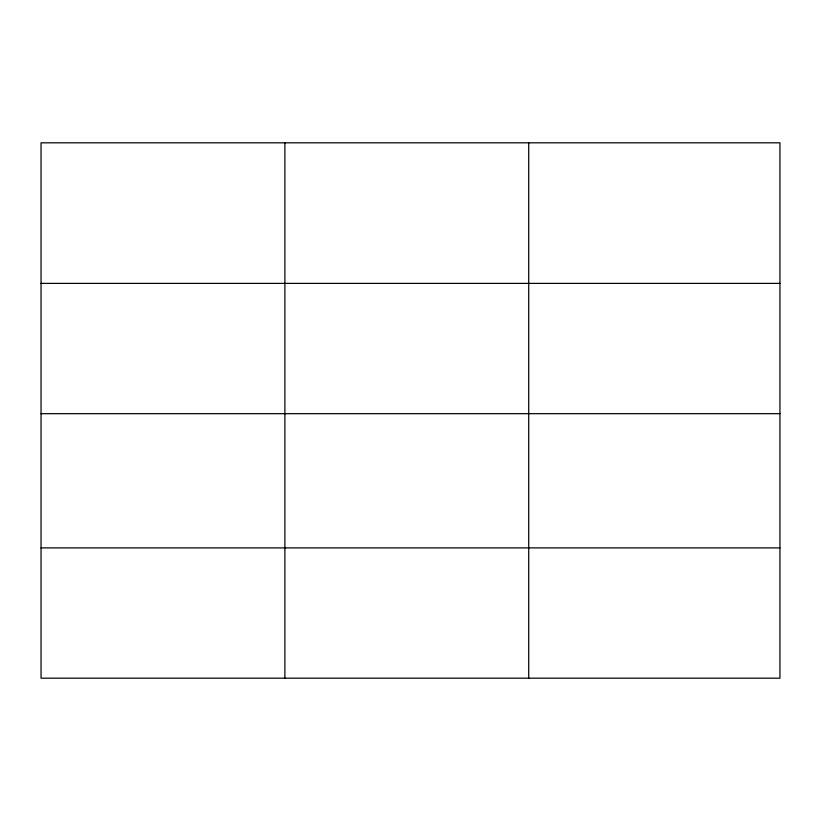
<?xml version="1.0" encoding="UTF-8"?>
<svg xmlns="http://www.w3.org/2000/svg" width="821" height="821" viewBox="0 0 821 821"><rect width="100%" height="100%" fill="white"/><g stroke="black" fill="none" stroke-linecap="round" stroke-linejoin="round"><path stroke-width="1.23" d="M779.95 413.671L779.95 142.813L41.05 142.813L41.05 678.187L779.95 678.187L779.95 413.671L41.05 413.671M41.05 283.389L779.95 283.389M41.05 547.894L779.95 547.894M528.724 142.813L528.724 678.187M284.887 142.813L284.887 678.187"/></g></svg>
